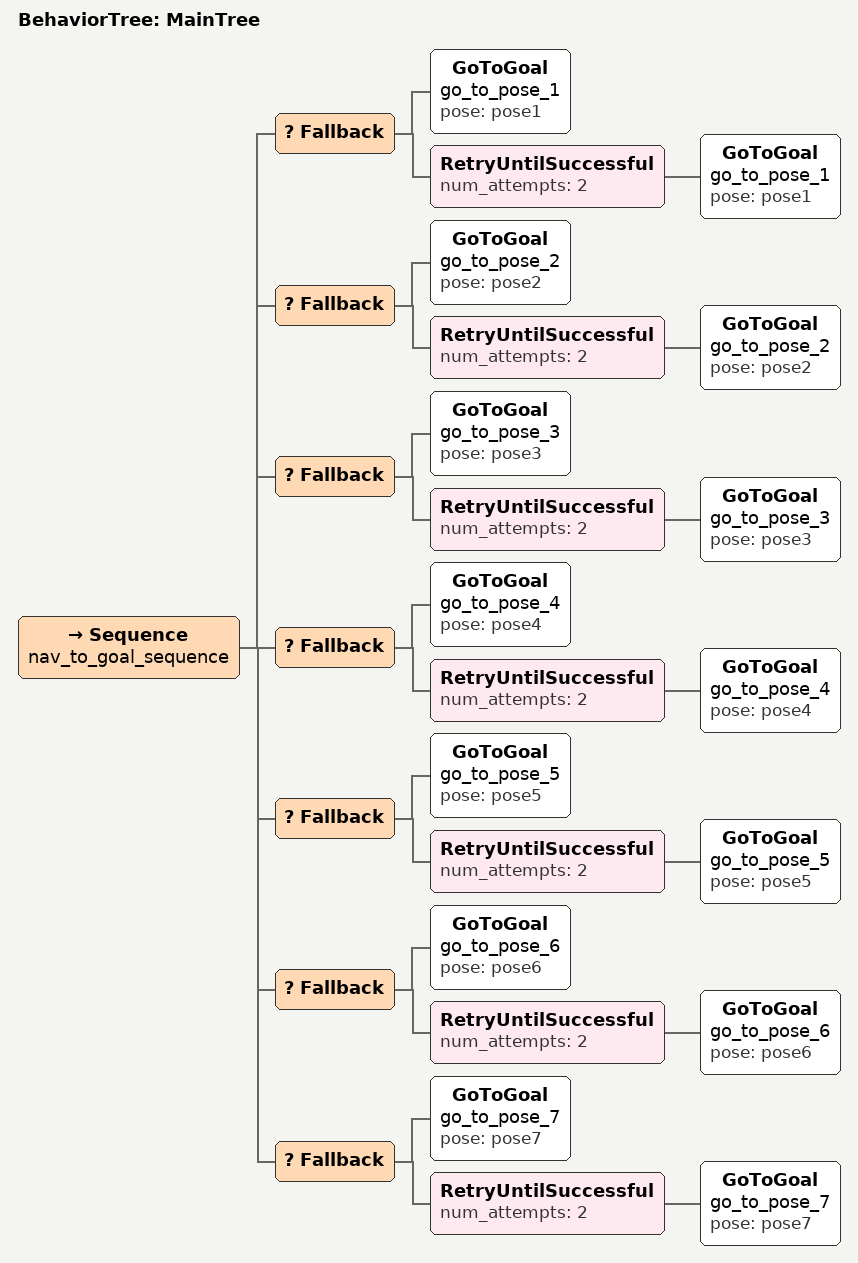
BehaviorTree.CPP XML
<root BTCPP_format="4">
    <BehaviorTree ID="MainTree">
        <Sequence name="nav_to_goal_sequence">
            <Fallback>
                <GoToGoal name="go_to_pose_1" pose="pose1"/>
                <RetryUntilSuccessful num_attempts="2">
                    <GoToGoal name="go_to_pose_1" pose="pose1"/>
                </RetryUntilSuccessful>
            </Fallback>
            <Fallback>
                <GoToGoal name="go_to_pose_2" pose="pose2"/>
                <RetryUntilSuccessful num_attempts="2">
                    <GoToGoal name="go_to_pose_2" pose="pose2"/>
                </RetryUntilSuccessful>
            </Fallback>
            <Fallback>
                <GoToGoal name="go_to_pose_3" pose="pose3"/>
                <RetryUntilSuccessful num_attempts="2">
                    <GoToGoal name="go_to_pose_3" pose="pose3"/>
                </RetryUntilSuccessful>
            </Fallback>
            <Fallback>
                <GoToGoal name="go_to_pose_4" pose="pose4"/>
                <RetryUntilSuccessful num_attempts="2">
                    <GoToGoal name="go_to_pose_4" pose="pose4"/>
                </RetryUntilSuccessful>
            </Fallback>
            <Fallback>
                <GoToGoal name="go_to_pose_5" pose="pose5"/>
                <RetryUntilSuccessful num_attempts="2">
                    <GoToGoal name="go_to_pose_5" pose="pose5"/>
                </RetryUntilSuccessful>
            </Fallback>
            <Fallback>
                <GoToGoal name="go_to_pose_6" pose="pose6"/>
                <RetryUntilSuccessful num_attempts="2">
                    <GoToGoal name="go_to_pose_6" pose="pose6"/>
                </RetryUntilSuccessful>
            </Fallback>
            <Fallback>
                <GoToGoal name="go_to_pose_7" pose="pose7"/>
                <RetryUntilSuccessful num_attempts="2">
                    <GoToGoal name="go_to_pose_7" pose="pose7"/>
                </RetryUntilSuccessful>
            </Fallback>
        </Sequence>
    </BehaviorTree>
</root>
